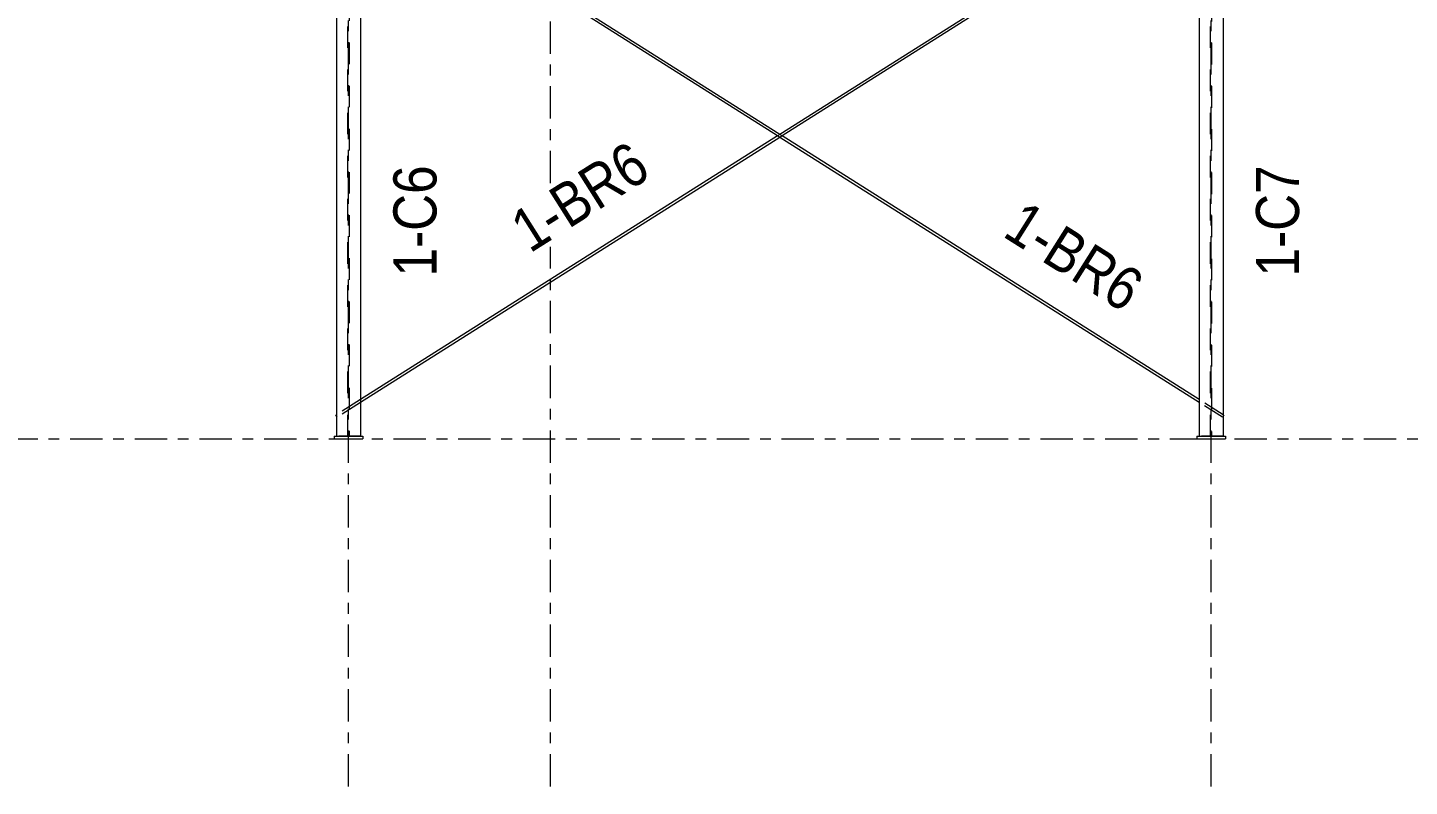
# Model space of a CAD drawing. Header units: millimetres. Extents: x -49 to 1122, y -181 to 639.
# Drawn here: x 874.1 to 1002.2, y 427.7 to 498.1 of the extents above; entities that cross this region are included whole.
import ezdxf

# ---------------------------------------------------------------- set-up
doc = ezdxf.new("R2010")
doc.units = ezdxf.units.MM
for name, pattern in [('XKITLINE00', [0]), ('XKITLINE02', [4, 2, -2]), ('XKITLINE03', [6, 3, -1, 1, -1])]:
    doc.linetypes.add(name, pattern=pattern)
for name, color, linetype, lineweight in [('Part', 2, 'Continuous', 0), ('PartMark', 7, 'Continuous', 0), ('S-grid', 1, 'Continuous', 0)]:
    doc.layers.add(name, color=color, linetype=linetype, lineweight=lineweight)
doc.styles.add('ARIAL', font='ARIAL.TTF')

# ---------------------------------------------------------------- blocks, each defined once
blk = doc.blocks.new('*A1701')
at = {"layer": 'S-grid', "color": 1, "linetype": 'XKITLINE03', "lineweight": 0}
blk.add_line((-10, 459.94), (1095.78, 459.94), dxfattribs=at)
blk = doc.blocks.new('*A1704')
at = {"layer": 'S-grid', "color": 1, "linetype": 'XKITLINE03', "lineweight": 0}
blk.add_line((-10, 459.94), (1096.06, 459.94), dxfattribs=at)
blk = doc.blocks.new('*A2342')
at = {"layer": 'S-grid', "color": 1, "linetype": 'XKITLINE03', "lineweight": 0}
for p, q in [((922.56, 483.63), (922.56, 552.31)), ((922.56, 427.72), (922.56, 477.72))]:
    blk.add_line(p, q, dxfattribs=at)
blk = doc.blocks.new('*A2344')
at = {"layer": 'S-grid', "color": 1, "linetype": 'XKITLINE03', "lineweight": 0}
blk.add_line((983.83, 427.72), (983.83, 520.65), dxfattribs=at)
blk = doc.blocks.new('*A2345')
at = {"layer": 'S-grid', "color": 1, "linetype": 'XKITLINE03', "lineweight": 0}
blk.add_line((903.83, 427.72), (903.83, 520.65), dxfattribs=at)
blk = doc.blocks.new('*A2355')
at = {"layer": 'Part', "color": 7, "linetype": 'XKITLINE02', "lineweight": 0}
for p, q in [((984.9, 514.1), (982.72, 512.72)), ((984.94, 514.03), (984.9, 514.1)), ((984.94, 513.86), (982.72, 512.46)), ((943.83, 488.15), (943.63, 488.01)), ((944.04, 488.01), (943.83, 487.88)), ((904.94, 463.57), (902.72, 462.17)), ((904.94, 463.31), (902.77, 461.93)), ((902.77, 461.93), (902.72, 462))]:
    blk.add_line(p, q, dxfattribs=at)
at = {"layer": 'Part', "color": 2, "linetype": 'XKITLINE00', "lineweight": 0}
for p, q in [((985.02, 513.91), (984.94, 514.03)), ((985.02, 513.91), (984.94, 513.86)), ((982.72, 512.72), (943.83, 488.15)), ((982.72, 512.46), (944.04, 488.01)), ((943.63, 488.01), (904.94, 463.57)), ((943.83, 487.88), (904.94, 463.31)), ((902.72, 462.17), (902.65, 462.12)), ((902.72, 462), (902.65, 462.12))]:
    blk.add_line(p, q, dxfattribs=at)
blk = doc.blocks.new('*A2356')
at = {"layer": 'Part', "color": 2, "linetype": 'XKITLINE00', "lineweight": 0}
for p, q in [((902.72, 514.03), (902.65, 513.91)), ((902.72, 513.86), (902.65, 513.91)), ((943.83, 488.15), (904.94, 512.72)), ((943.63, 488.01), (904.94, 512.46)), ((982.72, 463.31), (943.83, 487.88)), ((982.72, 463.57), (944.04, 488.01)), ((985.02, 462.12), (984.94, 462.17)), ((985.02, 462.12), (984.94, 462))]:
    blk.add_line(p, q, dxfattribs=at)
at = {"layer": 'Part', "color": 7, "linetype": 'XKITLINE02', "lineweight": 0}
for p, q in [((902.77, 514.1), (902.72, 514.03)), ((904.94, 512.72), (902.77, 514.1)), ((904.94, 512.46), (902.72, 513.86)), ((943.83, 487.88), (943.63, 488.01)), ((944.04, 488.01), (943.83, 488.15)), ((984.94, 462.17), (982.72, 463.57)), ((984.9, 461.93), (982.72, 463.31)), ((984.94, 462), (984.9, 461.93))]:
    blk.add_line(p, q, dxfattribs=at)
blk = doc.blocks.new('*A2362')
at = {"layer": 'Part', "color": 2, "linetype": 'XKITLINE00', "lineweight": 0}
for p, q in [((982.72, 559.68), (982.72, 553.53)), ((983.11, 559.68), (982.72, 559.68)), ((984.94, 559.68), (984.56, 559.68)), ((984.94, 559.68), (984.94, 553.53)), ((984.94, 548.53), (984.94, 548.33)), ((984.94, 547.24), (984.94, 533.89)), ((982.72, 546.18), (982.72, 533.89)), ((982.72, 532.8), (982.72, 527.18)), ((984.94, 532.8), (984.94, 526.94)), ((982.72, 520.85), (982.72, 460.17)), ((984.94, 520.15), (984.94, 460.17))]:
    blk.add_line(p, q, dxfattribs=at)
at = {"layer": 'Part', "color": 7, "linetype": 'XKITLINE02', "lineweight": 0}
for p, q in [((983.78, 559.55), (982.72, 559.55)), ((984.56, 559.68), (983.11, 559.68)), ((983.78, 553.53), (983.78, 559.55)), ((983.88, 559.55), (983.88, 553.53)), ((983.88, 559.55), (984.94, 559.55)), ((982.72, 555.86), (983.78, 555.86)), ((982.72, 555.73), (984.94, 555.73)), ((983.88, 555.86), (984.94, 555.86)), ((984.94, 548.33), (984.94, 547.24)), ((983.78, 527.07), (983.78, 546.97)), ((983.88, 547.04), (983.88, 527.06)), ((982.72, 533.89), (982.72, 532.8)), ((984.94, 533.89), (984.94, 532.8)), ((982.72, 521.14), (982.72, 520.85)), ((983.78, 460.17), (983.78, 520.67)), ((983.88, 520.63), (983.88, 460.17)), ((984.94, 460.17), (982.72, 460.17))]:
    blk.add_line(p, q, dxfattribs=at)
blk = doc.blocks.new('*A2364')
at = {"layer": 'Part', "color": 2, "linetype": 'XKITLINE00', "lineweight": 0}
for p, q in [((902.72, 559.68), (902.72, 553.53)), ((903.11, 559.68), (902.72, 559.68)), ((904.94, 559.68), (904.56, 559.68)), ((904.94, 559.68), (904.94, 553.53)), ((904.94, 548.53), (904.94, 548.33)), ((904.94, 547.24), (904.94, 533.89)), ((902.72, 546.18), (902.72, 533.89)), ((902.72, 532.8), (902.72, 530.39)), ((904.94, 532.8), (904.94, 530.15)), ((902.72, 529.29), (902.72, 525.63)), ((904.94, 529.05), (904.94, 526.62)), ((904.94, 521.14), (904.94, 460.17)), ((902.72, 520.15), (902.72, 460.17))]:
    blk.add_line(p, q, dxfattribs=at)
at = {"layer": 'Part', "color": 7, "linetype": 'XKITLINE02', "lineweight": 0}
for p, q in [((903.78, 559.55), (902.72, 559.55)), ((904.56, 559.68), (903.11, 559.68)), ((903.78, 553.53), (903.78, 559.55)), ((903.88, 559.55), (903.88, 553.53)), ((903.88, 559.55), (904.94, 559.55)), ((902.72, 555.86), (903.78, 555.86)), ((902.72, 555.73), (904.94, 555.73)), ((903.88, 555.86), (904.94, 555.86)), ((904.94, 548.33), (904.94, 547.24)), ((903.78, 526.1), (903.78, 546.97)), ((903.88, 547.04), (903.88, 526.14)), ((902.72, 533.89), (902.72, 532.8)), ((904.94, 533.89), (904.94, 532.8)), ((902.72, 530.39), (902.72, 529.29)), ((904.94, 530.15), (904.94, 529.05)), ((903.78, 460.17), (903.78, 520.63)), ((903.88, 520.67), (903.88, 460.17)), ((904.94, 460.17), (902.72, 460.17))]:
    blk.add_line(p, q, dxfattribs=at)
blk = doc.blocks.new('*A2438')
at = {"layer": 'Part', "color": 2, "linetype": 'XKITLINE00', "lineweight": 0}
for p, q in [((902.5, 460.17), (902.5, 459.94)), ((902.5, 460.17), (905.17, 460.17)), ((905.17, 460.17), (905.17, 459.94)), ((902.5, 459.94), (905.17, 459.94))]:
    blk.add_line(p, q, dxfattribs=at)
blk = doc.blocks.new('*A2500')
at = {"layer": 'Part', "color": 2, "linetype": 'XKITLINE00', "lineweight": 0}
for p, q in [((982.5, 460.17), (982.5, 459.94)), ((982.5, 460.17), (985.17, 460.17)), ((985.17, 460.17), (985.17, 459.94)), ((982.5, 459.94), (985.17, 459.94))]:
    blk.add_line(p, q, dxfattribs=at)
blk = doc.blocks.new('*A2816')
at = {"layer": 'PartMark', "color": 3, "style": 'ARIAL', "width": 0.85}
blk.add_text('1-BR6', height=4, rotation=32.2919, dxfattribs=at).set_placement((920.65, 477.1))
blk = doc.blocks.new('*A2817')
at = {"layer": 'PartMark', "color": 3, "style": 'ARIAL', "width": 0.85}
blk.add_text('1-C6', height=4, rotation=90.0002, dxfattribs=at).set_placement((911.99, 474.99))
blk = doc.blocks.new('*A2830')
at = {"layer": 'PartMark', "color": 3, "style": 'ARIAL', "width": 0.85}
blk.add_text('1-BR6', height=4, rotation=-32.2919, dxfattribs=at).set_placement((964.38, 478.77))
blk = doc.blocks.new('*A2836')
at = {"layer": 'PartMark', "color": 3, "style": 'ARIAL', "width": 0.85}
blk.add_text('1-C7', height=4, rotation=90.0002, dxfattribs=at).set_placement((991.99, 474.99))

msp = doc.modelspace()

# ---------------------------------------------------------------- block references
at = {"lineweight": 0}
for name in ['*A2345', '*A2342', '*A2344', '*A2364', '*A2362', '*A2355', '*A2356', '*A2816', '*A2817', '*A2836', '*A2830', '*A1701', '*A1704', '*A2438', '*A2500']:
    msp.add_blockref(name, (0, 0), dxfattribs=at)

doc.saveas('drawing.dxf')
